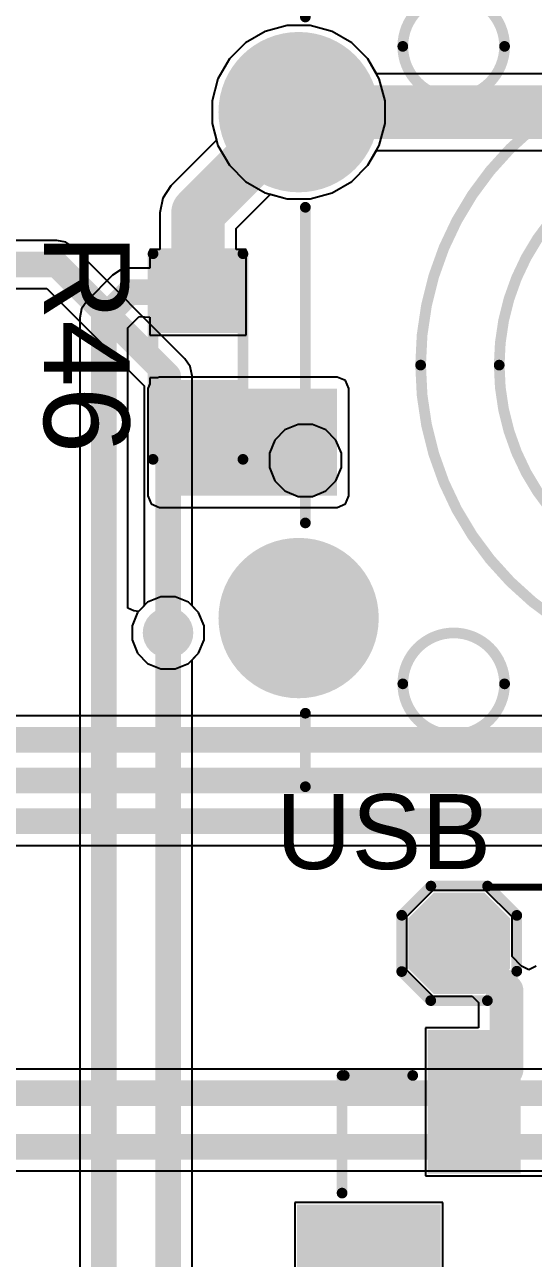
# Model space of a CAD drawing. Header units: millimetres. Extents: x -0.34 to 5.78, y -0.39 to 4.37.
# Drawn here: x 4.302 to 4.54, y 3.415 to 3.991 of the extents above; entities that cross this region are included whole.
import ezdxf

# ---------------------------------------------------------------- set-up
doc = ezdxf.new("R2010")
doc.units = ezdxf.units.MM
doc.header["$MEASUREMENT"] = 0
for name, color, linetype in [('BottomLayer', 5, 'Continuous'), ('BottomSolder', 6, 'Continuous'), ('MultiLayer', 9, 'Continuous'), ('PadHoleLayer', 156, 'Continuous'), ('TopLayer', 1, 'Continuous'), ('TopOverlay', 2, 'Continuous'), ('TopPaste', 8, 'Continuous'), ('TopSolder', 216, 'Continuous'), ('ViaHoleLayer', 16, 'Continuous')]:
    doc.layers.add(name, color=color, linetype=linetype)
doc.styles.add('Arial', font='', dxfattribs={"height": 0.2})
doc.styles.get('Arial').set_extended_font_data('Arial')

# ---------------------------------------------------------------- blocks, each defined once
blk = doc.blocks.new('41_SMD_M______14')
at = {"layer": 'TopLayer'}
for points in [[(-0.37402, -0.28268), (-0.31496, -0.28268), (-0.31496, -0.31811), (-0.37402, -0.31811)], [(-0.29252, -0.37913), (-0.29252, -0.32008), (-0.25709, -0.32008), (-0.25709, -0.37913)]]:
    blk.add_hatch(color=1, dxfattribs=at).paths.add_polyline_path(points)
at = {"layer": 'TopPaste'}
for points in [[(-0.37402, -0.28268), (-0.31496, -0.28268), (-0.31496, -0.31811), (-0.37402, -0.31811)], [(-0.29252, -0.37913), (-0.29252, -0.32008), (-0.25709, -0.32008), (-0.25709, -0.37913)]]:
    blk.add_hatch(color=8, dxfattribs=at).paths.add_polyline_path(points)
at = {"layer": 'TopSolder'}
for points in [[(-0.37802, -0.27868), (-0.31096, -0.27868), (-0.31096, -0.32211), (-0.37802, -0.32211)], [(-0.29652, -0.38313), (-0.29652, -0.31608), (-0.25309, -0.31608), (-0.25309, -0.38313)]]:
    blk.add_hatch(color=216, dxfattribs=at).paths.add_polyline_path(points)
at = {"layer": 'TopOverlay', "const_width": 0.005}
for points in [[(-0.35684, -0.36108), (-0.35684, -0.32908)], [(-0.30192, -0.36208), (-0.35684, -0.36208)]]:
    blk.add_lwpolyline(points, dxfattribs=at)
at = {"layer": 'TopOverlay', "const_width": 0.0025}
for points in [[(-0.35809, -0.32908, 1), (-0.35559, -0.32908, 1)], [(-0.35809, -0.36108, 1), (-0.35559, -0.36108, 1)], [(-0.35809, -0.36208, 1), (-0.35559, -0.36208, 1)], [(-0.30317, -0.36208, 1), (-0.30067, -0.36208, 1)]]:
    blk.add_lwpolyline(points, format="xyb", close=True, dxfattribs=at)
blk = doc.blocks.new('T____________0_5___18')
at = {"layer": 'TopLayer'}
blk.add_hatch(color=1, dxfattribs=at).paths.add_polyline_path([(0.00984, 0.01969), (-0.00984, 0.01969), (-0.01969, 0.00984), (-0.01969, -0.00984), (-0.00984, -0.01969), (0.00984, -0.01969), (0.01969, -0.00984), (0.01969, 0.00984)])
at = {"layer": 'TopPaste'}
blk.add_hatch(color=8, dxfattribs=at).paths.add_polyline_path([(0.00984, 0.01969), (-0.00984, 0.01969), (-0.01969, 0.00984), (-0.01969, -0.00984), (-0.00984, -0.01969), (0.00984, -0.01969), (0.01969, -0.00984), (0.01969, 0.00984)])
at = {"layer": 'TopSolder'}
blk.add_hatch(color=216, dxfattribs=at).paths.add_polyline_path([(0.01184, 0.02369), (-0.01184, 0.02369), (-0.02369, 0.01184), (-0.02369, -0.01184), (-0.01184, -0.02369), (0.01184, -0.02369), (0.02369, -0.01184), (0.02369, 0.01184)])
at = {"layer": 'TopOverlay', "const_width": 0.005}
for points in [[(-0.02684, 0.01312), (-0.01321, 0.02675)], [(-0.01321, 0.02675), (0.01325, 0.02675)], [(0.01325, 0.02675), (0.02692, 0.01308)], [(-0.02684, -0.01316), (-0.02684, 0.01312)], [(0.02692, -0.01299), (0.02692, 0.01308)], [(-0.02684, -0.01316), (-0.01328, -0.02672)], [(0.01318, -0.02672), (0.02692, -0.01299)], [(-0.01328, -0.02672), (0.01318, -0.02672)]]:
    blk.add_lwpolyline(points, dxfattribs=at)
at = {"layer": 'TopOverlay', "const_width": 0.0025}
for points in [[(-0.01446, 0.02675, 1), (-0.01196, 0.02675, 1)], [(-0.01446, 0.02675, 1), (-0.01196, 0.02675, 1)], [(0.012, 0.02675, 1), (0.0145, 0.02675, 1)], [(0.012, 0.02675, 1), (0.0145, 0.02675, 1)], [(-0.02809, 0.01312, 1), (-0.02559, 0.01312, 1)], [(-0.02809, 0.01312, 1), (-0.02559, 0.01312, 1)], [(0.02567, 0.01308, 1), (0.02817, 0.01308, 1)], [(0.02567, 0.01308, 1), (0.02817, 0.01308, 1)], [(-0.02809, -0.01316, 1), (-0.02559, -0.01316, 1)], [(-0.02809, -0.01316, 1), (-0.02559, -0.01316, 1)], [(0.02567, -0.01299, 1), (0.02817, -0.01299, 1)], [(0.02567, -0.01299, 1), (0.02817, -0.01299, 1)], [(-0.01453, -0.02672, 1), (-0.01203, -0.02672, 1)], [(-0.01453, -0.02672, 1), (-0.01203, -0.02672, 1)], [(0.01193, -0.02672, 1), (0.01443, -0.02672, 1)], [(0.01193, -0.02672, 1), (0.01443, -0.02672, 1)]]:
    blk.add_lwpolyline(points, format="xyb", close=True, dxfattribs=at)
blk = doc.blocks.new('SKQBAQA010_19')
at = {"layer": 'BottomLayer'}
h = blk.add_hatch(color=5, dxfattribs=at)
edge = h.paths.add_edge_path()
edge.add_arc((-0.2, 0.11811), 0.035433, 0, 360)
h = blk.add_hatch(color=5, dxfattribs=at)
edge = h.paths.add_edge_path()
edge.add_arc((0.2, 0.11811), 0.035433, 0, 360)
h = blk.add_hatch(color=5, dxfattribs=at)
edge = h.paths.add_edge_path()
edge.add_arc((-0.2, -0.11811), 0.035433, 0, 360)
h = blk.add_hatch(color=5, dxfattribs=at)
edge = h.paths.add_edge_path()
edge.add_arc((0.2, -0.11811), 0.035433, 0, 360)
at = {"layer": 'BottomSolder'}
h = blk.add_hatch(color=6, dxfattribs=at)
edge = h.paths.add_edge_path()
edge.add_arc((-0.2, 0.11811), 0.037433, 0, 360)
h = blk.add_hatch(color=6, dxfattribs=at)
edge = h.paths.add_edge_path()
edge.add_arc((0.2, 0.11811), 0.037433, 0, 360)
h = blk.add_hatch(color=6, dxfattribs=at)
edge = h.paths.add_edge_path()
edge.add_arc((-0.2, -0.11811), 0.037433, 0, 360)
h = blk.add_hatch(color=6, dxfattribs=at)
edge = h.paths.add_edge_path()
edge.add_arc((0.2, -0.11811), 0.037433, 0, 360)
at = {"layer": 'MultiLayer'}
h = blk.add_hatch(color=9, dxfattribs=at)
edge = h.paths.add_edge_path()
edge.add_arc((-0.2, 0.11811), 0.035433, 0, 360)
h = blk.add_hatch(color=9, dxfattribs=at)
edge = h.paths.add_edge_path()
edge.add_arc((0.2, 0.11811), 0.035433, 0, 360)
h = blk.add_hatch(color=9, dxfattribs=at)
edge = h.paths.add_edge_path()
edge.add_arc((-0.2, -0.11811), 0.035433, 0, 360)
h = blk.add_hatch(color=9, dxfattribs=at)
edge = h.paths.add_edge_path()
edge.add_arc((0.2, -0.11811), 0.035433, 0, 360)
at = {"layer": 'PadHoleLayer'}
h = blk.add_hatch(color=156, dxfattribs=at)
edge = h.paths.add_edge_path()
edge.add_arc((-0.2, 0.11811), 0.023622, 0, 360)
h = blk.add_hatch(color=156, dxfattribs=at)
edge = h.paths.add_edge_path()
edge.add_arc((0.2, 0.11811), 0.023622, 0, 360)
h = blk.add_hatch(color=156, dxfattribs=at)
edge = h.paths.add_edge_path()
edge.add_arc((-0.2, -0.11811), 0.023622, 0, 360)
h = blk.add_hatch(color=156, dxfattribs=at)
edge = h.paths.add_edge_path()
edge.add_arc((0.2, -0.11811), 0.023622, 0, 360)
at = {"layer": 'TopLayer'}
h = blk.add_hatch(color=1, dxfattribs=at)
edge = h.paths.add_edge_path()
edge.add_arc((-0.2, 0.11811), 0.035433, 0, 360)
h = blk.add_hatch(color=1, dxfattribs=at)
edge = h.paths.add_edge_path()
edge.add_arc((0.2, 0.11811), 0.035433, 0, 360)
h = blk.add_hatch(color=1, dxfattribs=at)
edge = h.paths.add_edge_path()
edge.add_arc((-0.2, -0.11811), 0.035433, 0, 360)
h = blk.add_hatch(color=1, dxfattribs=at)
edge = h.paths.add_edge_path()
edge.add_arc((0.2, -0.11811), 0.035433, 0, 360)
at = {"layer": 'TopSolder'}
h = blk.add_hatch(color=216, dxfattribs=at)
edge = h.paths.add_edge_path()
edge.add_arc((-0.2, 0.11811), 0.037433, 0, 360)
h = blk.add_hatch(color=216, dxfattribs=at)
edge = h.paths.add_edge_path()
edge.add_arc((0.2, 0.11811), 0.037433, 0, 360)
h = blk.add_hatch(color=216, dxfattribs=at)
edge = h.paths.add_edge_path()
edge.add_arc((-0.2, -0.11811), 0.037433, 0, 360)
h = blk.add_hatch(color=216, dxfattribs=at)
edge = h.paths.add_edge_path()
edge.add_arc((0.2, -0.11811), 0.037433, 0, 360)
at = {"layer": 'TopOverlay', "const_width": 0.005}
for points in [[(-0.196851, 0.196851), (0.196851, 0.19685)], [(-0.196851, 0.162531), (-0.196851, 0.196851)], [(0.196851, 0.162531), (0.196851, 0.19685)], [(-0.196851, -0.073689), (-0.196851, 0.073689)], [(0.196851, -0.073689), (0.196851, 0.073689)], [(-0.196851, -0.196851), (-0.196851, -0.162531)], [(0.196851, -0.191338), (0.196851, -0.162531)], [(-0.196851, -0.196851), (0.196851, -0.19685)]]:
    blk.add_lwpolyline(points, dxfattribs=at)
at = {"layer": 'TopOverlay'}
for points, const_width in [([(-0.198101, 0.196851, 1), (-0.195601, 0.196851, 1)], 0.0025), ([(-0.198101, 0.196851, 1), (-0.195601, 0.196851, 1)], 0.0025), ([(0.195601, 0.19685, 1), (0.198101, 0.19685, 1)], 0.0025), ([(0.195601, 0.19685, 1), (0.198101, 0.19685, 1)], 0.0025), ([(-0.10379, 0.14882, 1), (-0.15133, 0.14882, 1)], 0.005), ([(0.15133, 0.14882, 1), (0.10379, 0.14882, 1)], 0.005), ([(-0.198101, 0.162531, 1), (-0.195601, 0.162531, 1)], 0.0025), ([(0.195601, 0.162531, 1), (0.198101, 0.162531, 1)], 0.0025), ([(-0.15258, 0.14882, 1), (-0.15008, 0.14882, 1)], 0.0025), ([(-0.10504, 0.14882, 1), (-0.10254, 0.14882, 1)], 0.0025), ([(0.10254, 0.14882, 1), (0.10504, 0.14882, 1)], 0.0025), ([(0.15008, 0.14882, 1), (0.15258, 0.14882, 1)], 0.0025), ([(0.14301, 0, 1), (-0.14301, 0, 1)], 0.005), ([(0.1063, 0, 1), (-0.1063, 0, 1)], 0.005), ([(-0.198101, 0.073689, 1), (-0.195601, 0.073689, 1)], 0.0025), ([(0.195601, 0.073689, 1), (0.198101, 0.073689, 1)], 0.0025), ([(0.05315, 0, 1), (-0.05315, 0, 1)], 0.005), ([(-0.14426, 0, 1), (-0.14176, 0, 1)], 0.0025), ([(-0.10755, 0, 1), (-0.10505, 0, 1)], 0.0025), ([(-0.0544, 0, 1), (-0.0519, 0, 1)], 0.0025), ([(0.0519, 0, 1), (0.0544, 0, 1)], 0.0025), ([(0.10505, 0, 1), (0.10755, 0, 1)], 0.0025), ([(0.14176, 0, 1), (0.14426, 0, 1)], 0.0025), ([(-0.198101, -0.073689, 1), (-0.195601, -0.073689, 1)], 0.0025), ([(0.195601, -0.073689, 1), (0.198101, -0.073689, 1)], 0.0025), ([(-0.10379, -0.14882, 1), (-0.15133, -0.14882, 1)], 0.005), ([(0.15133, -0.14882, 1), (0.10379, -0.14882, 1)], 0.005), ([(-0.15258, -0.14882, 1), (-0.15008, -0.14882, 1)], 0.0025), ([(-0.10504, -0.14882, 1), (-0.10254, -0.14882, 1)], 0.0025), ([(0.10254, -0.14882, 1), (0.10504, -0.14882, 1)], 0.0025), ([(0.15008, -0.14882, 1), (0.15258, -0.14882, 1)], 0.0025), ([(-0.198101, -0.162531, 1), (-0.195601, -0.162531, 1)], 0.0025), ([(0.195601, -0.162531, 1), (0.198101, -0.162531, 1)], 0.0025), ([(0.195601, -0.191338, 1), (0.198101, -0.191338, 1)], 0.0025), ([(-0.198101, -0.196851, 1), (-0.195601, -0.196851, 1)], 0.0025), ([(-0.198101, -0.196851, 1), (-0.195601, -0.196851, 1)], 0.0025), ([(0.195601, -0.19685, 1), (0.198101, -0.19685, 1)], 0.0025)]:
    blk.add_lwpolyline(points, format="xyb", close=True, dxfattribs=dict(at, const_width=const_width))
blk = doc.blocks.new('R___0603_25')
at = {"layer": 'TopLayer'}
for points in [[(-0.015, 0.0175), (-0.015, -0.0175), (-0.045, -0.0175), (-0.045, 0.0175)], [(0.045, 0.0175), (0.045, -0.0175), (0.015, -0.0175), (0.015, 0.0175)]]:
    blk.add_hatch(color=1, dxfattribs=at).paths.add_polyline_path(points)
at = {"layer": 'TopPaste'}
for points in [[(-0.015, 0.0175), (-0.015, -0.0175), (-0.045, -0.0175), (-0.045, 0.0175)], [(0.045, 0.0175), (0.045, -0.0175), (0.015, -0.0175), (0.015, 0.0175)]]:
    blk.add_hatch(color=8, dxfattribs=at).paths.add_polyline_path(points)
at = {"layer": 'TopSolder'}
for points in [[(-0.011, 0.0215), (-0.011, -0.0215), (-0.049, -0.0215), (-0.049, 0.0215)], [(0.049, 0.0215), (0.049, -0.0215), (0.011, -0.0215), (0.011, 0.0215)]]:
    blk.add_hatch(color=216, dxfattribs=at).paths.add_polyline_path(points)
at = {"layer": 'TopOverlay', "const_width": 0.005}
for points in [[(-0.048, 0.021), (-0.048, -0.021)], [(-0.048, 0.021), (0.048, 0.021)], [(0.048, 0.021), (0.048, -0.021)], [(-0.048, -0.021), (0.048, -0.021)]]:
    blk.add_lwpolyline(points, dxfattribs=at)
at = {"layer": 'TopOverlay', "const_width": 0.0025}
for points in [[(-0.04925, 0.021, 1), (-0.04675, 0.021, 1)], [(-0.04925, 0.021, 1), (-0.04675, 0.021, 1)], [(0.04675, 0.021, 1), (0.04925, 0.021, 1)], [(0.04675, 0.021, 1), (0.04925, 0.021, 1)], [(-0.04925, -0.021, 1), (-0.04675, -0.021, 1)], [(-0.04925, -0.021, 1), (-0.04675, -0.021, 1)], [(0.04675, -0.021, 1), (0.04925, -0.021, 1)], [(0.04675, -0.021, 1), (0.04925, -0.021, 1)]]:
    blk.add_lwpolyline(points, format="xyb", close=True, dxfattribs=at)

msp = doc.modelspace()

# ---------------------------------------------------------------- hatches: boundary and pattern name
at = {"layer": 'BottomLayer'}
h = msp.add_hatch(color=5, dxfattribs=at)
edge = h.paths.add_edge_path()
edge.add_arc((4.43315, 3.7875), 0.01181, 0, 360)
h = msp.add_hatch(color=5, dxfattribs=at)
edge = h.paths.add_edge_path()
edge.add_arc((4.369, 3.707), 0.01181, 0, 360)
at = {"layer": 'BottomSolder'}
h = msp.add_hatch(color=6, dxfattribs=at)
edge = h.paths.add_edge_path()
edge.add_arc((4.43315, 3.7875), 0.00991, 0, 360)
h = msp.add_hatch(color=6, dxfattribs=at)
edge = h.paths.add_edge_path()
edge.add_arc((4.369, 3.707), 0.00991, 0, 360)
at = {"layer": 'TopLayer'}
msp.add_hatch(color=1, dxfattribs=at).paths.add_polyline_path([(4.365, 3.771), (4.448, 3.771), (4.448, 3.821), (4.365, 3.821)])
h = msp.add_hatch(color=1, dxfattribs=at)
edge = h.paths.add_edge_path()
edge.add_arc((4.43315, 3.7875), 0.01181, 0, 360)
h = msp.add_hatch(color=1, dxfattribs=at)
edge = h.paths.add_edge_path()
edge.add_arc((4.369, 3.707), 0.01181, 0, 360)
at = {"layer": 'TopSolder'}
h = msp.add_hatch(color=216, dxfattribs=at)
edge = h.paths.add_edge_path()
edge.add_arc((4.43315, 3.7875), 0.00991, 0, 360)
h = msp.add_hatch(color=216, dxfattribs=at)
edge = h.paths.add_edge_path()
edge.add_arc((4.369, 3.707), 0.00991, 0, 360)
at = {"layer": 'ViaHoleLayer'}
h = msp.add_hatch(color=16, dxfattribs=at)
edge = h.paths.add_edge_path()
edge.add_arc((4.43315, 3.7875), 0.00591, 0, 360)
h = msp.add_hatch(color=16, dxfattribs=at)
edge = h.paths.add_edge_path()
edge.add_arc((4.369, 3.707), 0.00591, 0, 360)

# ---------------------------------------------------------------- linework, layer by layer
at = {"layer": 'BottomLayer'}
for p, q in [((4.41439, 3.98779), (4.40517, 3.98246)), ((4.42468, 3.99054), (4.41439, 3.98779)), ((4.43532, 3.99054), (4.42468, 3.99054)), ((4.44561, 3.98779), (4.43532, 3.99054)), ((4.45483, 3.98246), (4.44561, 3.98779)), ((4.40517, 3.98246), (4.39765, 3.97494)), ((4.46235, 3.97494), (4.45483, 3.98246)), ((4.39765, 3.97494), (4.39232, 3.96572)), ((4.46768, 3.96572), (4.46235, 3.97494)), ((4.39232, 3.96572), (4.38957, 3.95543)), ((4.47043, 3.95543), (4.46768, 3.96572)), ((4.38957, 3.95543), (4.38957, 3.94479)), ((4.47043, 3.94479), (4.47043, 3.95543)), ((4.38957, 3.94479), (4.39232, 3.9345)), ((4.46768, 3.9345), (4.47043, 3.94479)), ((4.39232, 3.9345), (4.39765, 3.92528)), ((4.46235, 3.92528), (4.46768, 3.9345)), ((4.39765, 3.92528), (4.40517, 3.91776)), ((4.45483, 3.91776), (4.46235, 3.92528)), ((4.40517, 3.91776), (4.41439, 3.91243)), ((4.44561, 3.91243), (4.45483, 3.91776)), ((4.41439, 3.91243), (4.42468, 3.90968)), ((4.43532, 3.90968), (4.44561, 3.91243)), ((4.42468, 3.90968), (4.43532, 3.90968)), ((4.317, 3.89022), (0.264, 3.89022)), ((4.32129, 3.88936), (4.317, 3.89022)), ((4.317, 3.89022), (4.317, 3.89022)), ((4.32493, 3.88693), (4.32129, 3.88936)), ((4.37693, 3.83493), (4.32493, 3.88693)), ((0.26865, 3.86778), (4.31235, 3.86778)), ((4.31235, 3.86778), (4.35778, 3.82235)), ((4.37936, 3.83129), (4.37693, 3.83493)), ((4.38022, 3.827), (4.37936, 3.83129)), ((4.38022, 3.71956), (4.38022, 3.827)), ((4.38022, 3.827), (4.38022, 3.827)), ((4.35778, 3.82235), (4.35778, 3.71956)), ((4.42363, 3.80175), (4.4189, 3.79702)), ((4.42981, 3.80431), (4.42363, 3.80175)), ((4.43649, 3.80431), (4.42981, 3.80431)), ((4.44267, 3.80175), (4.43649, 3.80431)), ((4.4474, 3.79702), (4.44267, 3.80175)), ((4.4189, 3.79702), (4.41634, 3.79084)), ((4.44996, 3.79084), (4.4474, 3.79702)), ((4.41634, 3.79084), (4.41634, 3.78416)), ((4.44996, 3.78416), (4.44996, 3.79084)), ((4.41634, 3.78416), (4.4189, 3.77798)), ((4.4474, 3.77798), (4.44996, 3.78416)), ((4.4189, 3.77798), (4.42363, 3.77325)), ((4.42363, 3.77325), (4.42981, 3.77069)), ((4.43649, 3.77069), (4.44267, 3.77325)), ((4.44267, 3.77325), (4.4474, 3.77798)), ((4.42981, 3.77069), (4.43649, 3.77069)), ((4.35475, 3.71652), (4.35219, 3.71034)), ((4.35778, 3.71956), (4.35475, 3.71652)), ((4.38325, 3.71652), (4.38022, 3.71956)), ((4.38581, 3.71034), (4.38325, 3.71652)), ((4.35219, 3.71034), (4.35219, 3.70366)), ((4.38581, 3.70366), (4.38581, 3.71034)), ((4.35219, 3.70366), (4.35475, 3.69748)), ((4.38325, 3.69748), (4.38581, 3.70366)), ((4.35475, 3.69748), (4.35948, 3.69275)), ((4.35948, 3.69275), (4.36566, 3.69019)), ((4.37234, 3.69019), (4.37852, 3.69275)), ((4.37852, 3.69275), (4.38325, 3.69748)), ((4.36566, 3.69019), (4.37234, 3.69019)), ((4.867, 3.66822), (2.79865, 3.66822)), ((0.73365, 3.60778), (4.82012, 3.60778)), ((4.90176, 3.50322), (1.31875, 3.50322)), ((4.22165, 3.45578), (4.87212, 3.45578))]:
    msp.add_line(p, q, dxfattribs=at)
at = {"layer": 'BottomLayer', "const_width": 0.012}
for points in [[(0.264, 3.879), (4.317, 3.879)], [(4.317, 3.879), (4.369, 3.827)], [(4.369, 3.707), (4.369, 3.827)], [(2.794, 3.657), (4.867, 3.657)], [(2.506, 3.638), (4.845, 3.638)], [(0.729, 3.619), (4.82476, 3.619)], [(1.30619, 3.492), (4.90176, 3.492)], [(4.217, 3.467), (4.87676, 3.467)]]:
    msp.add_lwpolyline(points, dxfattribs=at)
at = {"layer": 'BottomLayer', "const_width": 0.006}
for points in [[(4.314, 3.879, 1), (4.32, 3.879, 1)], [(4.314, 3.879, 1), (4.32, 3.879, 1)], [(4.366, 3.827, 1), (4.372, 3.827, 1)], [(4.366, 3.827, 1), (4.372, 3.827, 1)], [(4.366, 3.707, 1), (4.372, 3.707, 1)]]:
    msp.add_lwpolyline(points, format="xyb", close=True, dxfattribs=at)
at = {"layer": 'TopLayer'}
for p, q in [((4.41439, 3.98779), (4.40517, 3.98246)), ((4.42468, 3.99054), (4.41439, 3.98779)), ((4.43532, 3.99054), (4.42468, 3.99054)), ((4.44561, 3.98779), (4.43532, 3.99054)), ((4.45483, 3.98246), (4.44561, 3.98779)), ((4.40517, 3.98246), (4.39765, 3.97494)), ((4.46235, 3.97494), (4.45483, 3.98246)), ((4.39765, 3.97494), (4.39232, 3.96572)), ((4.46639, 3.96795), (4.46235, 3.97494)), ((4.39232, 3.96572), (4.38957, 3.95543)), ((4.79361, 3.96795), (4.46639, 3.96795)), ((4.38957, 3.95543), (4.38957, 3.94479)), ((4.38957, 3.94479), (4.39165, 3.937)), ((4.39165, 3.937), (4.37038, 3.91573)), ((4.46235, 3.92528), (4.46639, 3.93227)), ((4.46639, 3.93227), (4.79361, 3.93227)), ((4.45483, 3.91776), (4.46235, 3.92528)), ((4.44561, 3.91243), (4.45483, 3.91776)), ((4.37038, 3.91573), (4.36652, 3.90994)), ((4.40084, 3.89572), (4.41689, 3.91176)), ((4.41689, 3.91176), (4.42468, 3.90968)), ((4.43532, 3.90968), (4.44561, 3.91243)), ((4.36652, 3.90994), (4.36516, 3.90311)), ((4.42468, 3.90968), (4.43532, 3.90968)), ((4.36516, 3.90311), (4.36516, 3.886)), ((4.40084, 3.886), (4.40084, 3.89572)), ((4.36516, 3.886), (4.3605, 3.886)), ((4.3605, 3.886), (4.3605, 3.87722)), ((4.4055, 3.886), (4.40084, 3.886)), ((4.4055, 3.846), (4.4055, 3.886)), ((4.351, 3.87722), (4.34671, 3.87636)), ((4.3605, 3.87722), (4.351, 3.87722)), ((4.351, 3.87722), (4.351, 3.87722)), ((4.34307, 3.87393), (4.33107, 3.86193)), ((4.34671, 3.87636), (4.34307, 3.87393)), ((4.34307, 3.87393), (4.34307, 3.87393)), ((4.33107, 3.86193), (4.32864, 3.85829)), ((4.32864, 3.85829), (4.32778, 3.854)), ((4.32778, 3.854), (4.32778, 3.854)), ((4.32778, 3.854), (4.32778, 2.972)), ((4.35022, 3.84935), (4.3555, 3.85464)), ((4.3555, 3.85464), (4.3605, 3.85443)), ((4.3605, 3.85443), (4.3605, 3.846)), ((4.35022, 3.71852), (4.35022, 3.84935)), ((4.3605, 3.846), (4.4055, 3.846)), ((4.36401, 3.826), (4.3605, 3.826)), ((4.3605, 3.826), (4.3605, 3.8232)), ((4.365, 3.82641), (4.36401, 3.826)), ((4.448, 3.82641), (4.365, 3.82641)), ((4.45183, 3.82483), (4.448, 3.82641)), ((4.45341, 3.821), (4.45183, 3.82483)), ((4.3605, 3.8232), (4.35959, 3.821)), ((4.35959, 3.821), (4.35959, 3.771)), ((4.45341, 3.771), (4.45341, 3.821)), ((4.35959, 3.771), (4.36117, 3.76717)), ((4.36117, 3.76717), (4.365, 3.76559)), ((4.448, 3.76559), (4.45183, 3.76717)), ((4.45183, 3.76717), (4.45341, 3.771)), ((4.365, 3.76559), (4.448, 3.76559)), ((4.35948, 3.72125), (4.35522, 3.71699)), ((4.36566, 3.72381), (4.35948, 3.72125)), ((4.37234, 3.72381), (4.36566, 3.72381)), ((4.37852, 3.72125), (4.37234, 3.72381)), ((4.38325, 3.71652), (4.37852, 3.72125)), ((4.35304, 3.71728), (4.35022, 3.71852)), ((4.35522, 3.71699), (4.35304, 3.71728)), ((4.38581, 3.71034), (4.38325, 3.71652)), ((4.38581, 3.70366), (4.38581, 3.71034)), ((4.38325, 3.69748), (4.38581, 3.70366)), ((4.38022, 3.69444), (4.38325, 3.69748)), ((4.38022, 2.99965), (4.38022, 3.69444)), ((4.49266, 3.58669), (4.48032, 3.57434)), ((4.51734, 3.58669), (4.49266, 3.58669)), ((4.52968, 3.57434), (4.51734, 3.58669)), ((4.48032, 3.57434), (4.48032, 3.54966)), ((4.52968, 3.55586), (4.52968, 3.57434)), ((4.53411, 3.55144), (4.52968, 3.55586)), ((4.48032, 3.54966), (4.49266, 3.53731)), ((4.5375, 3.5497), (4.53411, 3.55144)), ((4.54089, 3.55144), (4.5375, 3.5497)), ((4.49266, 3.53731), (4.51114, 3.53731)), ((4.51114, 3.53731), (4.51402, 3.53443)), ((4.51402, 3.53443), (4.51402, 3.5225)), ((4.51402, 3.5225), (4.48928, 3.5225)), ((4.48928, 3.5225), (4.48928, 3.45345)), ((4.48928, 3.45345), (4.53472, 3.45345)), ((4.53472, 3.45345), (4.53472, 3.45345)), ((4.53472, 3.45345), (4.53928, 3.45345)), ((4.53928, 3.45345), (4.53928, 3.45345)), ((4.53928, 3.45345), (4.58428, 3.45345)), ((4.49731, 3.44101), (4.42826, 3.44101)), ((4.42826, 3.44101), (4.42826, 3.39601)), ((4.49731, 3.39601), (4.49731, 3.44101))]:
    msp.add_line(p, q, dxfattribs=at)
for points, const_width in [([(4.383, 3.90311), (4.43, 3.95011)], 0.025), ([(4.43, 3.95011), (4.83, 3.95011)], 0.025), ([(4.383, 3.866), (4.383, 3.90311)], 0.025), ([(4.339, 3.854), (4.351, 3.866)], 0.012), ([(4.351, 3.866), (4.383, 3.866)], 0.012), ([(4.339, 2.972), (4.339, 3.854)], 0.012), ([(4.383, 3.804), (4.383, 3.806)], 0.025), ([(4.383, 3.804), (4.3995, 3.7875)], 0.025), ([(4.3995, 3.7875), (4.43315, 3.7875)], 0.025), ([(4.369, 2.995), (4.369, 3.707)], 0.012), ([(4.502, 3.562), (4.50291, 3.562)], 0.01603), ([(4.505, 3.562), (4.52714, 3.53986)], 0.01573), ([(4.52714, 3.50311), (4.52714, 3.53986)], 0.01573), ([(4.512, 3.48798), (4.52714, 3.50311)], 0.01573)]:
    msp.add_lwpolyline(points, dxfattribs=dict(at, const_width=const_width))
for points, const_width in [([(4.42375, 3.95011, 1), (4.43625, 3.95011, 1)], 0.0125), ([(4.42375, 3.95011, 1), (4.43625, 3.95011, 1)], 0.0125), ([(4.37675, 3.90311, 1), (4.38925, 3.90311, 1)], 0.0125), ([(4.37675, 3.90311, 1), (4.38925, 3.90311, 1)], 0.0125), ([(4.37675, 3.866, 1), (4.38925, 3.866, 1)], 0.0125), ([(4.348, 3.866, 1), (4.354, 3.866, 1)], 0.006), ([(4.348, 3.866, 1), (4.354, 3.866, 1)], 0.006), ([(4.38, 3.866, 1), (4.386, 3.866, 1)], 0.006), ([(4.336, 3.854, 1), (4.342, 3.854, 1)], 0.006), ([(4.336, 3.854, 1), (4.342, 3.854, 1)], 0.006), ([(4.37675, 3.806, 1), (4.38925, 3.806, 1)], 0.0125), ([(4.37675, 3.804, 1), (4.38925, 3.804, 1)], 0.0125), ([(4.37675, 3.804, 1), (4.38925, 3.804, 1)], 0.0125), ([(4.39325, 3.7875, 1), (4.40575, 3.7875, 1)], 0.0125), ([(4.39325, 3.7875, 1), (4.40575, 3.7875, 1)], 0.0125), ([(4.4269, 3.7875, 1), (4.4394, 3.7875, 1)], 0.0125), ([(4.366, 3.707, 1), (4.372, 3.707, 1)], 0.006), ([(4.49799, 3.562, 1), (4.50601, 3.562, 1)], 0.00801), ([(4.49891, 3.562, 1), (4.50692, 3.562, 1)], 0.00801), ([(4.50107, 3.562, 1), (4.50893, 3.562, 1)], 0.00786), ([(4.52321, 3.53986, 1), (4.53107, 3.53986, 1)], 0.00786), ([(4.52321, 3.53986, 1), (4.53107, 3.53986, 1)], 0.00786), ([(4.52321, 3.50311, 1), (4.53107, 3.50311, 1)], 0.00786), ([(4.52321, 3.50311, 1), (4.53107, 3.50311, 1)], 0.00786), ([(4.50807, 3.48798, 1), (4.51593, 3.48798, 1)], 0.00786)]:
    msp.add_lwpolyline(points, format="xyb", close=True, dxfattribs=dict(at, const_width=const_width))

# ---------------------------------------------------------------- block references
for name, p in [('SKQBAQA010_19', (4.63, 3.832)), ('T____________0_5___18', (4.505, 3.562))]:
    msp.add_blockref(name, p)
for name, p, rotation in [('R___0603_25', (4.383, 3.836), 90), ('41_SMD_M______14', (4.81239, 3.14349), 270)]:
    msp.add_blockref(name, p, dxfattribs=dict(rotation=rotation))

# ---------------------------------------------------------------- texts
at = {"layer": 'TopOverlay', "style": 'Arial'}
for s, height, rotation, p in [('R46', 0.04, 270, (4.31101, 3.89332)), ('USB_P', 0.035, 360, (4.4194, 3.5967))]:
    msp.add_text(s, height=height, rotation=rotation, dxfattribs=at).set_placement(p)

doc.saveas('drawing.dxf')
